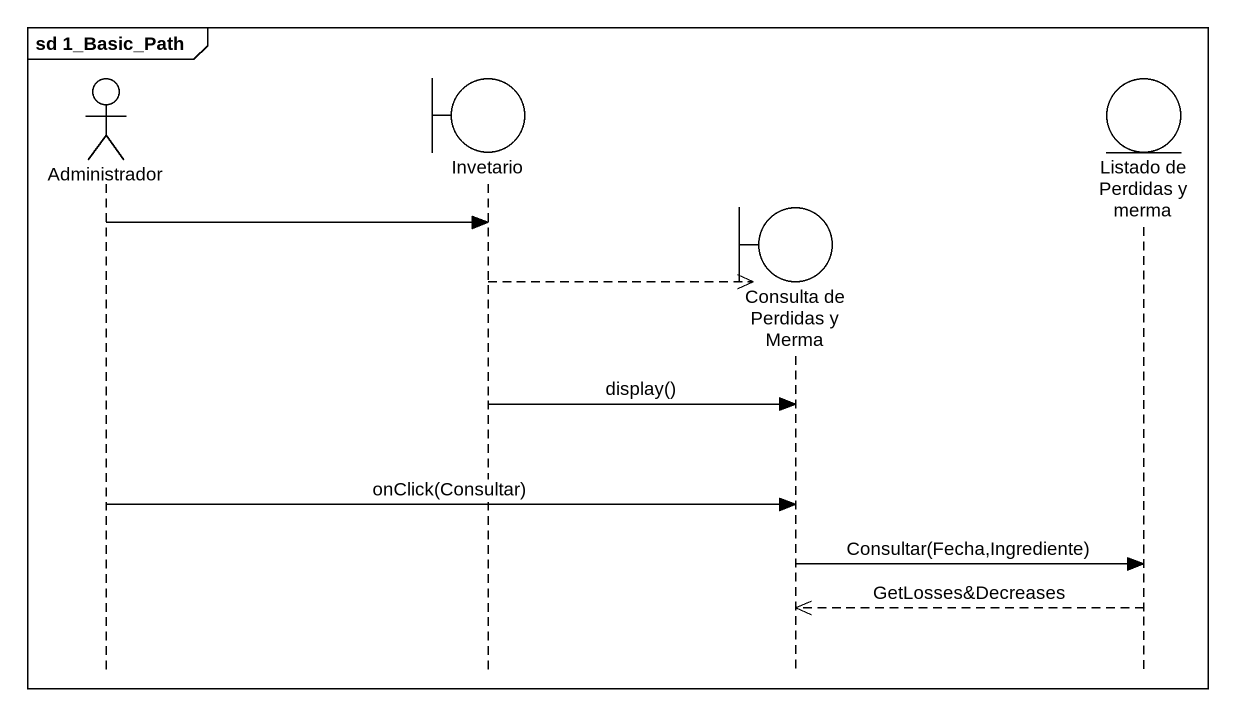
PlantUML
@startuml
mainframe sd 1_Basic_Path
hide footbox
actor Administrador
boundary Invetario
boundary "Consulta de Perdidas y Merma" as Consulta_de_Perdidas_y_Merma
entity "Listado de Perdidas y merma" as Listado_de_Perdidas_y_merma

Administrador -> Invetario
Invetario -->> Consulta_de_Perdidas_y_Merma **
Invetario -> Consulta_de_Perdidas_y_Merma : display()
Administrador -> Consulta_de_Perdidas_y_Merma : onClick(Consultar)
Consulta_de_Perdidas_y_Merma -> Listado_de_Perdidas_y_merma : Consultar(Fecha,Ingrediente)
Listado_de_Perdidas_y_merma -->> Consulta_de_Perdidas_y_Merma : GetLosses&Decreases
@enduml
